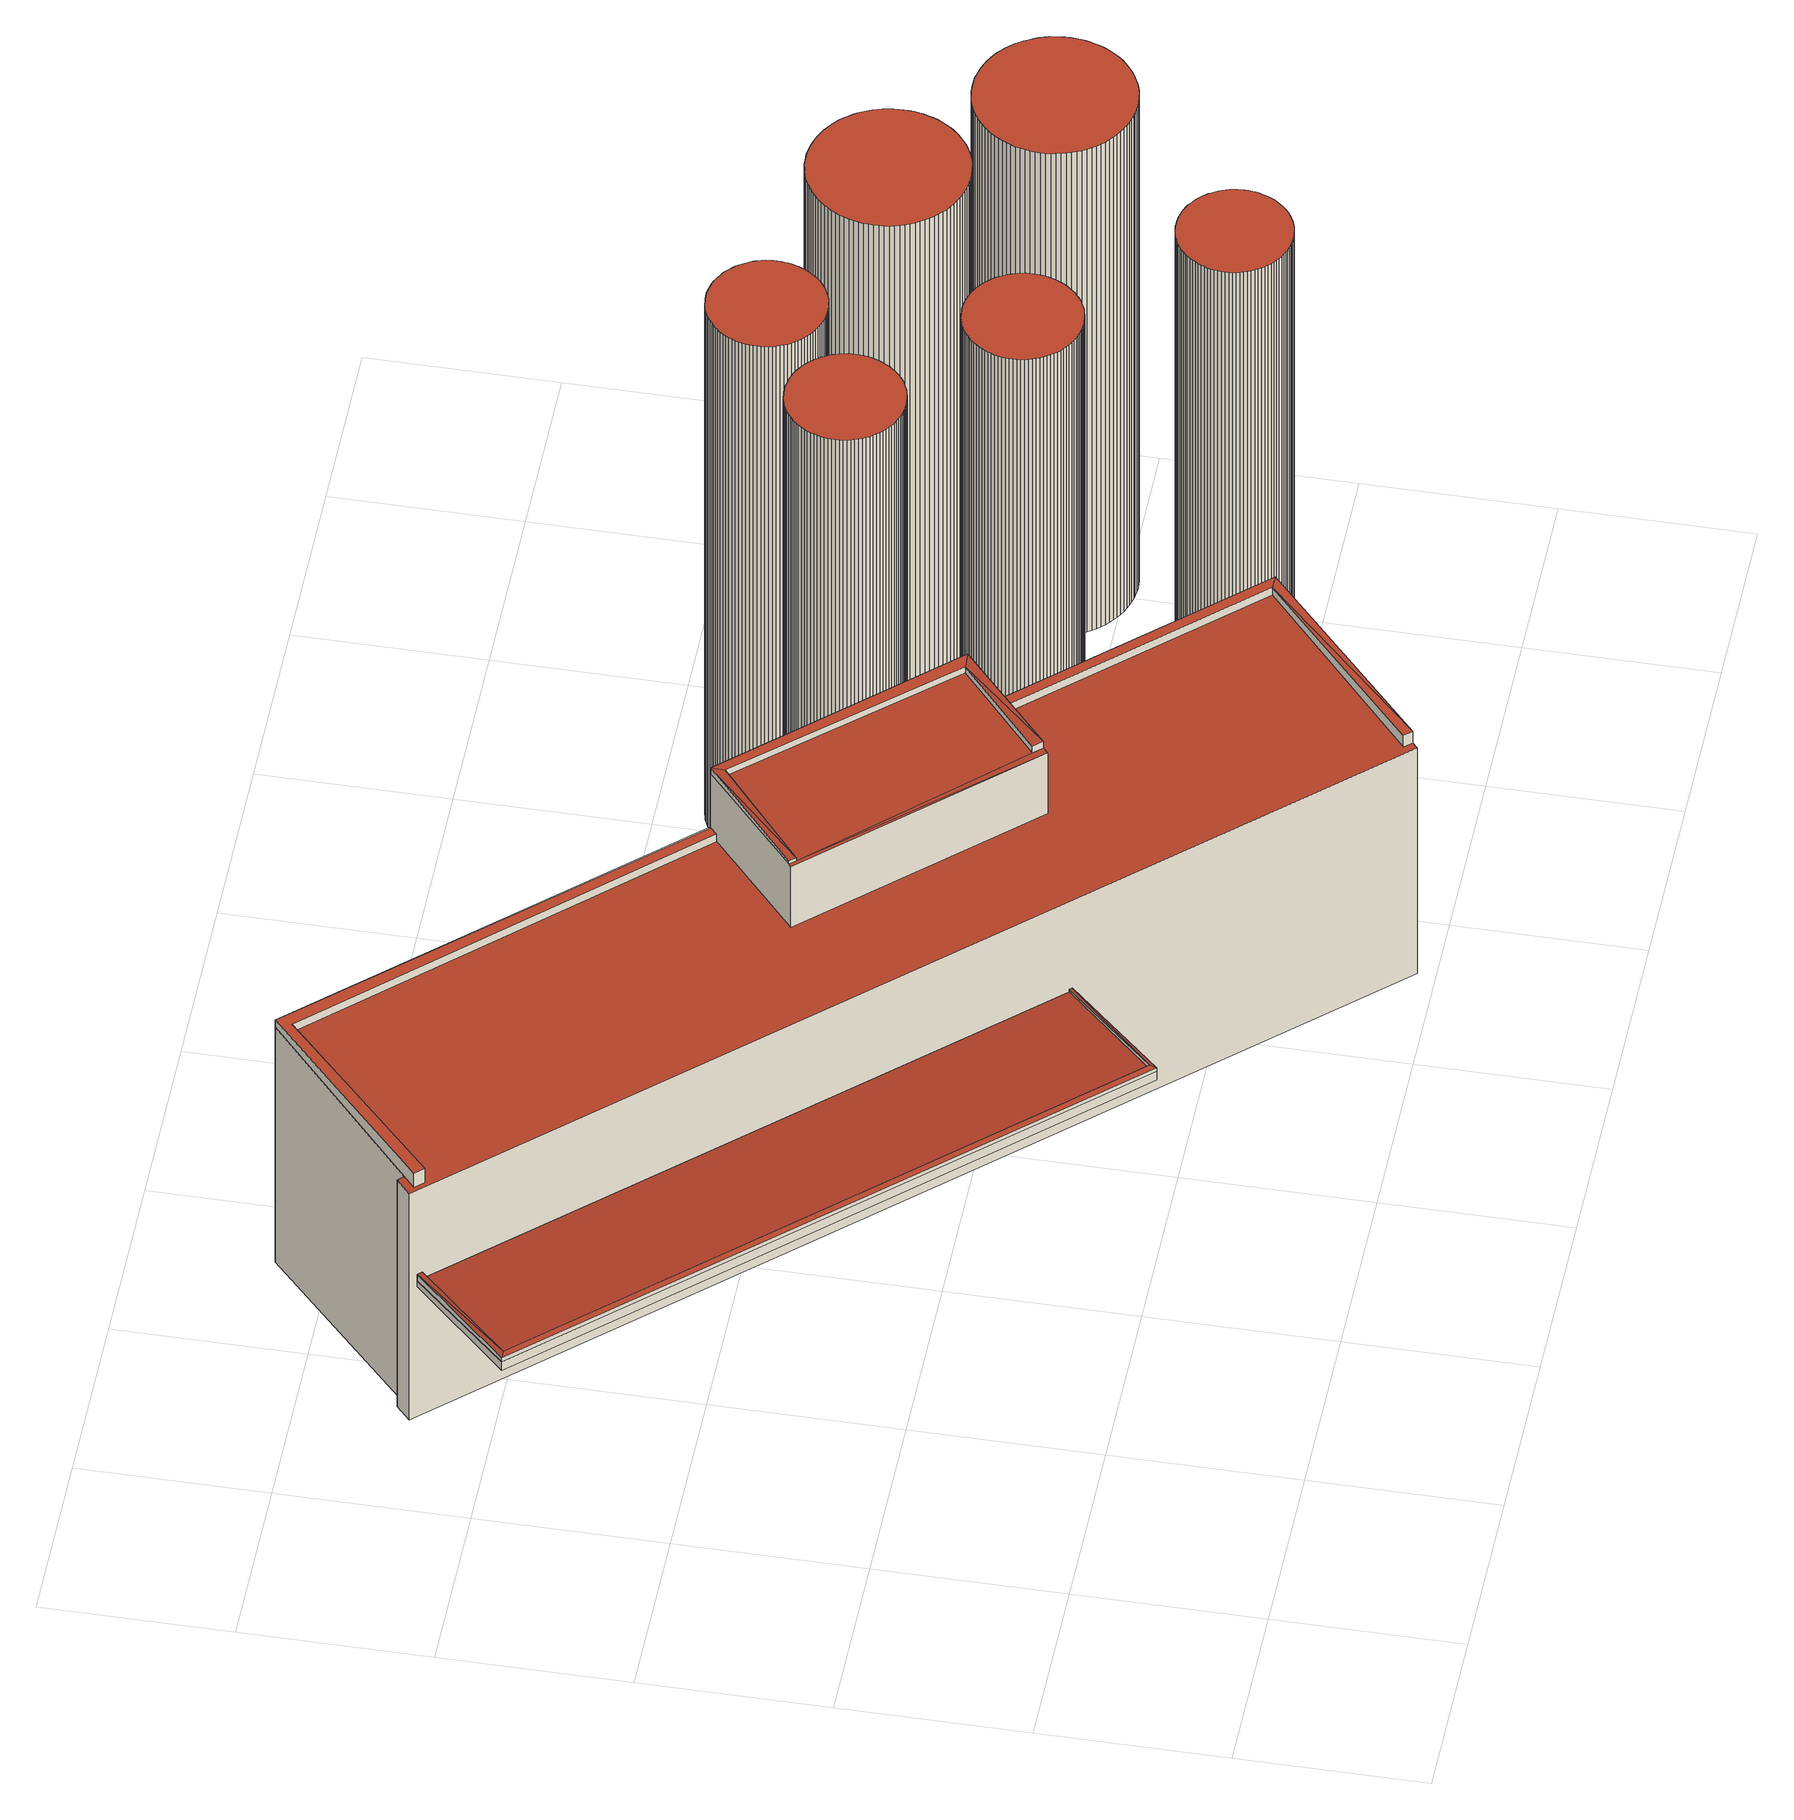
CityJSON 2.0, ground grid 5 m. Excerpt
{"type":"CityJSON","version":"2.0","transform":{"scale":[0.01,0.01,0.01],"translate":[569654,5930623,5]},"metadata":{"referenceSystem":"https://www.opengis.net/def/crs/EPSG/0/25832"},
"CityObjects":{
"building1":{"type":"Building","attributes":{"Grundfläche 2D":"74.671759","Grundhöhe NN":"10.458"},"children":["building1-1"],"geometry":[{"type":"Solid","lod":"3","boundaries":[[[[0,1,2,3,4,5]],[[6,7,4,3]],[[7,8,5,4]],[[8,9,0,5]],[[9,10,11,6,3,2,1,0]],[[11,10,9,8,7,6]]]],"semantics":{"surfaces":[{"type":"RoofSurface"},{"type":"WallSurface"},{"type":"GroundSurface"}],"values":[[0,1,1,1,1,2]]}}]},
"building1-1":{"type":"BuildingInstallation","parents":["building1"],"geometry":[{"type":"MultiSurface","lod":"3","boundaries":[[[12,13,14]],[[15,13,12]],[[16,12,14,17]],[[16,17,18]],[[16,18,19]],[[3,4,14,13]],[[4,5,17,14]],[[5,0,18,17]],[[0,1,19,18]],[[1,20,16,19]],[[12,16,20,21]],[[21,2,15,12]],[[13,15,2,3]]],"semantics":{"surfaces":[{"type":"RoofSurface"},{"type":"WallSurface"}],"values":[0,0,0,0,0,1,1,1,1,1,1,1,1]}}]},
"building2":{"type":"Building","attributes":{"Grundfläche 2D":"190.421702","Grundhöhe NN":"5.989"},"children":["building2-1","building2-2","building2-3"],"geometry":[{"type":"MultiSurface","lod":"3","boundaries":[[[22,23,24,25]],[[24,26,25]],[[27,28,29,30]],[[24,30,29]],[[24,29,26]],[[31,32,33,34,35,36,37,38,39,40,41,42,43,44,45]],[[40,39,28,27,46,47,48,41]],[[39,38,29,28]],[[38,37,36,49,50,51,26,29]],[[46,51,50,35,42,47]],[[43,42,35,34,52,53]],[[44,43,53,54]],[[45,44,54,55]],[[31,45,55,56]],[[32,31,56,57]],[[34,33,32,57,58,52]],[[56,55,54,53,52,58,57]]],"semantics":{"surfaces":[{"type":"RoofSurface"},{"type":"WallSurface"},{"type":"GroundSurface"}],"values":[0,0,0,0,0,0,1,1,1,1,1,1,1,1,1,1,2]}}]},
"building2-1":{"type":"BuildingInstallation","parents":["building2"],"geometry":[{"type":"MultiSurface","lod":"3","boundaries":[[[59,60,61,48,47,62,63]],[[42,43,62,47]],[[43,44,64,59,63,62]],[[60,59,64,65]],[[65,66,61,60]],[[48,61,66,41]]],"semantics":{"surfaces":[{"type":"RoofSurface"},{"type":"WallSurface"}],"values":[0,1,1,1,1,1]}}]},
"building2-2":{"type":"BuildingInstallation","parents":["building2"],"geometry":[{"type":"MultiSurface","lod":"3","boundaries":[[[67,68,69]],[[70,71,68,67]],[[70,72,73,71]],[[74,75,72]],[[75,73,72]],[[67,69,27,30]],[[67,30,24]],[[70,67,24,23]],[[72,70,23,22]],[[74,72,22,25]],[[75,74,25,26]],[[26,51,73,75]],[[51,46,71,73]],[[71,46,27,69,68]]],"semantics":{"surfaces":[{"type":"RoofSurface"},{"type":"WallSurface"}],"values":[0,0,0,0,0,1,1,1,1,1,1,1,1,1]}}]},
"building2-3":{"type":"BuildingInstallation","parents":["building2"],"geometry":[{"type":"MultiSurface","lod":"3","boundaries":[[[49,76,77,78,79,50]],[[80,81,82,78]],[[82,79,78]],[[49,36,83,76]],[[76,83,84,77]],[[84,85,78,77]],[[81,80,78,85,86,87]],[[87,33,82,81]],[[79,82,33,34]],[[34,35,50,79]]],"semantics":{"surfaces":[{"type":"RoofSurface"},{"type":"WallSurface"}],"values":[0,0,0,1,1,1,1,1,1,1]}}]},
"building3":{"type":"Building","attributes":{"Grundfläche 2D":"7.333267","Grundhöhe NN":"6.260"},"geometry":[{"type":"Solid","lod":"3","boundaries":[[[[88,89,90,91,92,93,94,95,96,97,98,99,100,101,102,103,104,105,106,107,108,109,110,111,112,113,114,115,116,117,118,119,120,121,122,123,124,125,126,127,128,129,130,131,132,133,134,135,136,137,138,139,140,141,142,143,144,145,146,147,148,149,150,151,152,153,154,155,156,157,158,159,160,161,162,163,164,165,166,167,168,169,170,171,172,173,174,175,176,177,178,179,180,181,182,183,184,185,186,187]],[[188,189,91,90]],[[189,190,92,91]],[[190,191,93,92]],[[191,192,94,93]],[[192,193,95,94]],[[193,194,96,95]],[[195,196,184,183]],[[196,197,185,184]],[[197,198,186,185]],[[198,199,187,186]],[[199,200,88,187]],[[200,201,89,88]],[[201,188,90,89]],[[194,202,97,96]],[[202,203,98,97]],[[203,204,99,98]],[[204,205,100,99]],[[205,206,101,100]],[[206,207,102,101]],[[207,208,103,102]],[[208,209,104,103]],[[209,210,105,104]],[[210,211,106,105]],[[211,212,107,106]],[[212,213,108,107]],[[213,214,109,108]],[[214,215,110,109]],[[215,216,111,110]],[[216,217,112,111]],[[217,218,113,112]],[[218,219,114,113]],[[219,220,115,114]],[[220,221,116,115]],[[221,222,117,116]],[[222,223,118,117]],[[223,224,119,118]],[[224,225,120,119]],[[225,226,121,120]],[[226,227,122,121]],[[227,228,123,122]],[[228,229,124,123]],[[229,230,125,124]],[[230,231,126,125]],[[231,232,127,126]],[[232,233,128,127]],[[233,234,129,128]],[[234,235,130,129]],[[235,236,131,130]],[[236,237,132,131]],[[237,238,133,132]],[[238,239,134,133]],[[239,240,135,134]],[[240,241,136,135]],[[241,242,137,136]],[[242,243,138,137]],[[243,244,139,138]],[[244,245,140,139]],[[245,246,141,140]],[[246,247,142,141]],[[247,248,143,142]],[[248,249,144,143]],[[249,250,145,144]],[[250,251,146,145]],[[251,252,147,146]],[[252,253,148,147]],[[253,254,149,148]],[[254,255,150,149]],[[255,256,151,150]],[[256,257,152,151]],[[257,258,153,152]],[[258,259,154,153]],[[259,260,155,154]],[[260,261,156,155]],[[261,262,157,156]],[[262,263,158,157]],[[263,264,159,158]],[[264,265,160,159]],[[265,266,161,160]],[[266,267,162,161]],[[267,268,163,162]],[[268,269,164,163]],[[269,270,165,164]],[[270,271,166,165]],[[271,272,167,166]],[[272,273,168,167]],[[273,274,169,168]],[[274,275,170,169]],[[275,276,171,170]],[[276,277,172,171]],[[277,278,173,172]],[[278,279,174,173]],[[279,280,175,174]],[[280,281,176,175]],[[281,282,177,176]],[[282,283,178,177]],[[283,284,179,178]],[[284,285,180,179]],[[285,286,181,180]],[[286,287,182,181]],[[287,195,183,182]],[[197,196,195,287,286,285,284,283,282,281,280,279,278,277,276,275,274,273,272,271,270,269,268,267,266,265,264,263,262,261,260,259,258,257,256,255,254,253,252,251,250,249,248,247,246,245,244,243,242,241,240,239,238,237,236,235,234,233,232,231,230,229,228,227,226,225,224,223,222,221,220,219,218,217,216,215,214,213,212,211,210,209,208,207,206,205,204,203,202,194,193,192,191,190,189,188,201,200,199,198]]]],"semantics":{"surfaces":[{"type":"RoofSurface"},{"type":"WallSurface"},{"type":"GroundSurface"}],"values":[[0,1,1,1,1,1,1,1,1,1,1,1,1,1,1,1,1,1,1,1,1,1,1,1,1,1,1,1,1,1,1,1,1,1,1,1,1,1,1,1,1,1,1,1,1,1,1,1,1,1,1,1,1,1,1,1,1,1,1,1,1,1,1,1,1,1,1,1,1,1,1,1,1,1,1,1,1,1,1,1,1,1,1,1,1,1,1,1,1,1,1,1,1,1,1,1,1,1,1,1,1,2]]}}]},
"building4":{"type":"Building","attributes":{"Grundfläche 2D":"7.333402","Grundhöhe NN":"6.276"},"geometry":[{"type":"Solid","lod":"3","boundaries":[[[[288,289,290,291,292,293,294,295,296,297,298,299,300,301,302,303,304,305,306,307,308,309,310,311,312,313,314,315,316,317,318,319,320,321,322,323,324,325,326,327,328,329,330,331,332,333,334,335,336,337,338,339,340,341,342,343,344,345,346,347,348,349,350,351,352,353,354,355,356,357,358,359,360,361,362,363,364,365,366,367,368,369,370,371,372,373,374,375,376,377,378,379,380,381,382,383,384,385,386,387]],[[388,389,294,293]],[[389,390,295,294]],[[390,391,296,295]],[[391,392,297,296]],[[392,393,298,297]],[[393,394,299,298]],[[395,396,387,386]],[[396,397,288,387]],[[397,398,289,288]],[[398,399,290,289]],[[399,400,291,290]],[[400,401,292,291]],[[401,388,293,292]],[[394,402,300,299]],[[402,403,301,300]],[[403,404,302,301]],[[404,405,303,302]],[[405,406,304,303]],[[406,407,305,304]],[[407,408,306,305]],[[408,409,307,306]],[[409,410,308,307]],[[410,411,309,308]],[[411,412,310,309]],[[412,413,311,310]],[[413,414,312,311]],[[414,415,313,312]],[[415,416,314,313]],[[416,417,315,314]],[[417,418,316,315]],[[418,419,317,316]],[[419,420,318,317]],[[420,421,319,318]],[[421,422,320,319]],[[422,423,321,320]],[[423,424,322,321]],[[424,425,323,322]],[[425,426,324,323]],[[426,427,325,324]],[[427,428,326,325]],[[428,429,327,326]],[[429,430,328,327]],[[430,431,329,328]],[[431,432,330,329]],[[432,433,331,330]],[[433,434,332,331]],[[434,435,333,332]],[[435,436,334,333]],[[436,437,335,334]],[[437,438,336,335]],[[438,439,337,336]],[[439,440,338,337]],[[440,441,339,338]],[[441,442,340,339]],[[442,443,341,340]],[[443,444,342,341]],[[444,445,343,342]],[[445,446,344,343]],[[446,447,345,344]],[[447,448,346,345]],[[448,449,347,346]],[[449,450,348,347]],[[450,451,349,348]],[[451,452,350,349]],[[452,453,351,350]],[[453,454,352,351]],[[454,455,353,352]],[[455,456,354,353]],[[456,457,355,354]],[[457,458,356,355]],[[458,459,357,356]],[[459,460,358,357]],[[460,461,359,358]],[[461,462,360,359]],[[462,463,361,360]],[[463,464,362,361]],[[464,465,363,362]],[[465,466,364,363]],[[466,467,365,364]],[[467,468,366,365]],[[468,469,367,366]],[[469,470,368,367]],[[470,471,369,368]],[[471,472,370,369]],[[472,473,371,370]],[[473,474,372,371]],[[474,475,373,372]],[[475,476,374,373]],[[476,477,375,374]],[[477,478,376,375]],[[478,479,377,376]],[[479,480,378,377]],[[480,481,379,378]],[[481,482,380,379]],[[482,483,381,380]],[[483,484,382,381]],[[484,485,383,382]],[[485,486,384,383]],[[486,487,385,384]],[[487,395,386,385]],[[487,486,485,484,483,482,481,480,479,478,477,476,475,474,473,472,471,470,469,468,467,466,465,464,463,462,461,460,459,458,457,456,455,454,453,452,451,450,449,448,447,446,445,444,443,442,441,440,439,438,437,436,435,434,433,432,431,430,429,428,427,426,425,424,423,422,421,420,419,418,417,416,415,414,413,412,411,410,409,408,407,406,405,404,403,402,394,393,392,391,390,389,388,401,400,399,398,397,396,395]]]],"semantics":{"surfaces":[{"type":"RoofSurface"},{"type":"WallSurface"},{"type":"GroundSurface"}],"values":[[0,1,1,1,1,1,1,1,1,1,1,1,1,1,1,1,1,1,1,1,1,1,1,1,1,1,1,1,1,1,1,1,1,1,1,1,1,1,1,1,1,1,1,1,1,1,1,1,1,1,1,1,1,1,1,1,1,1,1,1,1,1,1,1,1,1,1,1,1,1,1,1,1,1,1,1,1,1,1,1,1,1,1,1,1,1,1,1,1,1,1,1,1,1,1,1,1,1,1,1,1,2]]}}]},
"building5":{"type":"Building","attributes":{"Grundfläche 2D":"7.333309","Grundhöhe NN":"6.229"},"geometry":[{"type":"Solid","lod":"3","boundaries":[[[[488,489,490,491,492,493,494,495,496,497,498,499,500,501,502,503,504,505,506,507,508,509,510,511,512,513,514,515,516,517,518,519,520,521,522,523,524,525,526,527,528,529,530,531,532,533,534,535,536,537,538,539,540,541,542,543,544,545,546,547,548,549,550,551,552,553,554,555,556,557,558,559,560,561,562,563,564,565,566,567,568,569,570,571,572,573,574,575,576,577,578,579,580,581,582,583,584,585,586,587]],[[588,589,498,497]],[[589,590,499,498]],[[590,591,500,499]],[[591,592,501,500]],[[592,593,502,501]],[[593,594,503,502]],[[595,596,491,490]],[[596,597,492,491]],[[597,598,493,492]],[[598,599,494,493]],[[599,600,495,494]],[[600,601,496,495]],[[601,588,497,496]],[[594,602,504,503]],[[602,603,505,504]],[[603,604,506,505]],[[604,605,507,506]],[[605,606,508,507]],[[606,607,509,508]],[[607,608,510,509]],[[608,609,511,510]],[[609,610,512,511]],[[610,611,513,512]],[[611,612,514,513]],[[612,613,515,514]],[[613,614,516,515]],[[614,615,517,516]],[[615,616,518,517]],[[616,617,519,518]],[[617,618,520,519]],[[618,619,521,520]],[[619,620,522,521]],[[620,621,523,522]],[[621,622,524,523]],[[622,623,525,524]],[[623,624,526,525]],[[624,625,527,526]],[[625,626,528,527]],[[626,627,529,528]],[[627,628,530,529]],[[628,629,531,530]],[[629,630,532,531]],[[630,631,533,532]],[[631,632,534,533]],[[632,633,535,534]],[[633,634,536,535]],[[634,635,537,536]],[[635,636,538,537]],[[636,637,539,538]],[[637,638,540,539]],[[638,639,541,540]],[[639,640,542,541]],[[640,641,543,542]],[[641,642,544,543]],[[642,643,545,544]],[[643,644,546,545]],[[644,645,547,546]],[[645,646,548,547]],[[646,647,549,548]],[[647,648,550,549]],[[648,649,551,550]],[[649,650,552,551]],[[650,651,553,552]],[[651,652,554,553]],[[652,653,555,554]],[[653,654,556,555]],[[654,655,557,556]],[[655,656,558,557]],[[656,657,559,558]],[[657,658,560,559]],[[658,659,561,560]],[[659,660,562,561]],[[660,661,563,562]],[[661,662,564,563]],[[662,663,565,564]],[[663,664,566,565]],[[664,665,567,566]],[[665,666,568,567]],[[666,667,569,568]],[[667,668,570,569]],[[668,669,571,570]],[[669,670,572,571]],[[670,671,573,572]],[[671,672,574,573]],[[672,673,575,574]],[[673,674,576,575]],[[674,675,577,576]],[[675,676,578,577]],[[676,677,579,578]],[[677,678,580,579]],[[678,679,581,580]],[[679,680,582,581]],[[680,681,583,582]],[[681,682,584,583]],[[682,683,585,584]],[[683,684,586,585]],[[684,685,587,586]],[[685,686,488,587]],[[686,687,489,488]],[[687,595,490,489]],[[683,682,681,680,679,678,677,676,675,674,673,672,671,670,669,668,667,666,665,664,663,662,661,660,659,658,657,656,655,654,653,652,651,650,649,648,647,646,645,644,643,642,641,640,639,638,637,636,635,634,633,632,631,630,629,628,627,626,625,624,623,622,621,620,619,618,617,616,615,614,613,612,611,610,609,608,607,606,605,604,603,602,594,593,592,591,590,589,588,601,600,599,598,597,596,595,687,686,685,684]]]],"semantics":{"surfaces":[{"type":"RoofSurface"},{"type":"WallSurface"},{"type":"GroundSurface"}],"values":[[0,1,1,1,1,1,1,1,1,1,1,1,1,1,1,1,1,1,1,1,1,1,1,1,1,1,1,1,1,1,1,1,1,1,1,1,1,1,1,1,1,1,1,1,1,1,1,1,1,1,1,1,1,1,1,1,1,1,1,1,1,1,1,1,1,1,1,1,1,1,1,1,1,1,1,1,1,1,1,1,1,1,1,1,1,1,1,1,1,1,1,1,1,1,1,1,1,1,1,1,1,2]]}}]},
"building6":{"type":"Building","attributes":{"Grundfläche 2D":"6.796423","Grundhöhe NN":"6.211"},"geometry":[{"type":"Solid","lod":"3","boundaries":[[[[688,689,690,691,692,693,694,695,696,697,698,699,700,701,702,703,704,705,706,707,708,709,710,711,712,713,714,715,716,717,718,719,720,721,722,723,724,725,726,727,728,729,730,731,732,733,734,735,736,737,738,739,740,741,742,743,744,745,746,747,748,749,750,751,752,753,754,755,756,757,758,759,760,761,762,763,764,765,766,767,768,769,770,771,772,773,774,775,776,777,778,779,780,781,782,783,784,785,786,787]],[[788,789,697,696]],[[789,790,698,697]],[[790,791,699,698]],[[791,792,700,699]],[[792,793,701,700]],[[793,794,702,701]],[[795,796,690,689]],[[796,797,691,690]],[[797,798,692,691]],[[798,799,693,692]],[[799,800,694,693]],[[800,801,695,694]],[[801,788,696,695]],[[794,802,703,702]],[[802,803,704,703]],[[803,804,705,704]],[[804,805,706,705]],[[805,806,707,706]],[[806,807,708,707]],[[807,808,709,708]],[[808,809,710,709]],[[809,810,711,710]],[[810,811,712,711]],[[811,812,713,712]],[[812,813,714,713]],[[813,814,715,714]],[[814,815,716,715]],[[815,816,717,716]],[[816,817,718,717]],[[817,818,719,718]],[[818,819,720,719]],[[819,820,721,720]],[[820,821,722,721]],[[821,822,723,722]],[[822,823,724,723]],[[823,824,725,724]],[[824,825,726,725]],[[825,826,727,726]],[[826,827,728,727]],[[827,828,729,728]],[[828,829,730,729]],[[829,830,731,730]],[[830,831,732,731]],[[831,832,733,732]],[[832,833,734,733]],[[833,834,735,734]],[[834,835,736,735]],[[835,836,737,736]],[[836,837,738,737]],[[837,838,739,738]],[[838,839,740,739]],[[839,840,741,740]],[[840,841,742,741]],[[841,842,743,742]],[[842,843,744,743]],[[843,844,745,744]],[[844,845,746,745]],[[845,846,747,746]],[[846,847,748,747]],[[847,848,749,748]],[[848,849,750,749]],[[849,850,751,750]],[[850,851,752,751]],[[851,852,753,752]],[[852,853,754,753]],[[853,854,755,754]],[[854,855,756,755]],[[855,856,757,756]],[[856,857,758,757]],[[857,858,759,758]],[[858,859,760,759]],[[859,860,761,760]],[[860,861,762,761]],[[861,862,763,762]],[[862,863,764,763]],[[863,864,765,764]],[[864,865,766,765]],[[865,866,767,766]],[[866,867,768,767]],[[867,868,769,768]],[[868,869,770,769]],[[869,870,771,770]],[[870,871,772,771]],[[871,872,773,772]],[[872,873,774,773]],[[873,874,775,774]],[[874,875,776,775]],[[875,876,777,776]],[[876,877,778,777]],[[877,878,779,778]],[[878,879,780,779]],[[879,880,781,780]],[[880,881,782,781]],[[881,882,783,782]],[[882,883,784,783]],[[883,884,785,784]],[[884,885,786,785]],[[885,886,787,786]],[[886,887,688,787]],[[887,795,689,688]],[[884,883,882,881,880,879,878,877,876,875,874,873,872,871,870,869,868,867,866,865,864,863,862,861,860,859,858,857,856,855,854,853,852,851,850,849,848,847,846,845,844,843,842,841,840,839,838,837,836,835,834,833,832,831,830,829,828,827,826,825,824,823,822,821,820,819,818,817,816,815,814,813,812,811,810,809,808,807,806,805,804,803,802,794,793,792,791,790,789,788,801,800,799,798,797,796,795,887,886,885]]]],"semantics":{"surfaces":[{"type":"RoofSurface"},{"type":"WallSurface"},{"type":"GroundSurface"}],"values":[[0,1,1,1,1,1,1,1,1,1,1,1,1,1,1,1,1,1,1,1,1,1,1,1,1,1,1,1,1,1,1,1,1,1,1,1,1,1,1,1,1,1,1,1,1,1,1,1,1,1,1,1,1,1,1,1,1,1,1,1,1,1,1,1,1,1,1,1,1,1,1,1,1,1,1,1,1,1,1,1,1,1,1,1,1,1,1,1,1,1,1,1,1,1,1,1,1,1,1,1,1,2]]}}]},
"building7":{"type":"Building","attributes":{"Grundfläche 2D":"13.503264","Grundhöhe NN":"6.127"},"geometry":[{"type":"Solid","lod":"3","boundaries":[[[[888,889,890,891,892,893,894,895,896,897,898,899,900,901,902,903,904,905,906,907,908,909,910,911,912,913,914,915,916,917,918,919,920,921,922,923,924,925,926,927,928,929,930,931,932,933,934,935,936,937,938,939,940,941,942,943,944,945,946,947,948,949,950,951,952,953,954,955,956,957,958,959,960,961,962,963,964,965,966,967,968,969,970,971,972,973,974,975,976,977,978,979,980,981,982,983,984,985,986,987]],[[988,989,893,892]],[[989,990,894,893]],[[990,991,895,894]],[[991,992,896,895]],[[992,993,897,896]],[[993,994,898,897]],[[994,995,899,898]],[[995,996,900,899]],[[996,997,901,900]],[[997,998,902,901]],[[998,999,903,902]],[[999,1000,904,903]],[[1000,1001,905,904]],[[1001,1002,906,905]],[[1002,1003,907,906]],[[1003,1004,908,907]],[[1004,1005,909,908]],[[1005,1006,910,909]],[[1006,1007,911,910]],[[1007,1008,912,911]],[[1008,1009,913,912]],[[1009,1010,914,913]],[[1010,1011,915,914]],[[1011,1012,916,915]],[[1012,1013,917,916]],[[1013,1014,918,917]],[[1014,1015,919,918]],[[1015,1016,920,919]],[[1016,1017,921,920]],[[1017,1018,922,921]],[[1018,1019,923,922]],[[1019,1020,924,923]],[[1020,1021,925,924]],[[1021,1022,926,925]],[[1022,1023,927,926]],[[1023,1024,928,927]],[[1024,1025,929,928]],[[1025,1026,930,929]],[[1026,1027,931,930]],[[1027,1028,932,931]],[[1028,1029,933,932]],[[1029,1030,934,933]],[[1030,1031,935,934]],[[1031,1032,936,935]],[[1032,1033,937,936]],[[1033,1034,938,937]],[[1034,1035,939,938]],[[1035,1036,940,939]],[[1036,1037,941,940]],[[1037,1038,942,941]],[[1038,1039,943,942]],[[1039,1040,944,943]],[[1040,1041,945,944]],[[1041,1042,946,945]],[[1042,1043,947,946]],[[1043,1044,948,947]],[[1044,1045,949,948]],[[1045,1046,950,949]],[[1046,1047,951,950]],[[1047,1048,952,951]],[[1048,1049,953,952]],[[1049,1050,954,953]],[[1050,1051,955,954]],[[1051,1052,956,955]],[[1052,1053,957,956]],[[1053,1054,958,957]],[[1054,1055,959,958]],[[1055,1056,960,959]],[[1056,1057,961,960]],[[1057,1058,962,961]],[[1058,1059,963,962]],[[1059,1060,964,963]],[[1060,1061,965,964]],[[1061,1062,966,965]],[[1062,1063,967,966]],[[1063,1064,968,967]],[[1064,1065,969,968]],[[1065,1066,970,969]],[[1066,1067,971,970]],[[1067,1068,972,971]],[[1068,1069,973,972]],[[1069,1070,974,973]],[[1070,1071,975,974]],[[1071,1072,976,975]],[[1072,1073,977,976]],[[1073,1074,978,977]],[[1074,1075,979,978]],[[1075,1076,980,979]],[[1077,988,892,891]],[[1076,1078,981,980]],[[1078,1079,982,981]],[[1079,1080,983,982]],[[1080,1081,984,983]],[[1081,1082,985,984]],[[1082,1083,986,985]],[[1083,1084,987,986]],[[1084,1085,888,987]],[[1085,1086,889,888]],[[1086,1087,890,889]],[[1087,1077,891,890]],[[1082,1081,1080,1079,1078,1076,1075,1074,1073,1072,1071,1070,1069,1068,1067,1066,1065,1064,1063,1062,1061,1060,1059,1058,1057,1056,1055,1054,1053,1052,1051,1050,1049,1048,1047,1046,1045,1044,1043,1042,1041,1040,1039,1038,1037,1036,1035,1034,1033,1032,1031,1030,1029,1028,1027,1026,1025,1024,1023,1022,1021,1020,1019,1018,1017,1016,1015,1014,1013,1012,1011,1010,1009,1008,1007,1006,1005,1004,1003,1002,1001,1000,999,998,997,996,995,994,993,992,991,990,989,988,1077,1087,1086,1085,1084,1083]]]],"semantics":{"surfaces":[{"type":"RoofSurface"},{"type":"WallSurface"},{"type":"GroundSurface"}],"values":[[0,1,1,1,1,1,1,1,1,1,1,1,1,1,1,1,1,1,1,1,1,1,1,1,1,1,1,1,1,1,1,1,1,1,1,1,1,1,1,1,1,1,1,1,1,1,1,1,1,1,1,1,1,1,1,1,1,1,1,1,1,1,1,1,1,1,1,1,1,1,1,1,1,1,1,1,1,1,1,1,1,1,1,1,1,1,1,1,1,1,1,1,1,1,1,1,1,1,1,1,1,2]]}}]},
"building8":{"type":"Building","attributes":{"Grundfläche 2D":"13.503463","Grundhöhe NN":"6.131"},"geometry":[{"type":"Solid","lod":"3","boundaries":[[[[1088,1089,1090,1091,1092,1093,1094,1095,1096,1097,1098,1099,1100,1101,1102,1103,1104,1105,1106,1107,1108,1109,1110,1111,1112,1113,1114,1115,1116,1117,1118,1119,1120,1121,1122,1123,1124,1125,1126,1127,1128,1129,1130,1131,1132,1133,1134,1135,1136,1137,1138,1139,1140,1141,1142,1143,1144,1145,1146,1147,1148,1149,1150,1151,1152,1153,1154,1155,1156,1157,1158,1159,1160,1161,1162,1163,1164,1165,1166,1167,1168,1169,1170,1171,1172,1173,1174,1175,1176,1177,1178,1179,1180,1181,1182,1183,1184,1185,1186,1187]],[[1188,1189,1094,1093]],[[1189,1190,1095,1094]],[[1190,1191,1096,1095]],[[1191,1192,1097,1096]],[[1192,1193,1098,1097]],[[1193,1194,1099,1098]],[[1194,1195,1100,1099]],[[1195,1196,1101,1100]],[[1196,1197,1102,1101]],[[1197,1198,1103,1102]],[[1198,1199,1104,1103]],[[1199,1200,1105,1104]],[[1200,1201,1106,1105]],[[1201,1202,1107,1106]],[[1202,1203,1108,1107]],[[1203,1204,1109,1108]],[[1204,1205,1110,1109]],[[1205,1206,1111,1110]],[[1206,1207,1112,1111]],[[1207,1208,1113,1112]],[[1208,1209,1114,1113]],[[1209,1210,1115,1114]],[[1210,1211,1116,1115]],[[1211,1212,1117,1116]],[[1212,1213,1118,1117]],[[1213,1214,1119,1118]],[[1214,1215,1120,1119]],[[1215,1216,1121,1120]],[[1216,1217,1122,1121]],[[1217,1218,1123,1122]],[[1218,1219,1124,1123]],[[1219,1220,1125,1124]],[[1220,1221,1126,1125]],[[1221,1222,1127,1126]],[[1222,1223,1128,1127]],[[1223,1224,1129,1128]],[[1224,1225,1130,1129]],[[1225,1226,1131,1130]],[[1226,1227,1132,1131]],[[1227,1228,1133,1132]],[[1228,1229,1134,1133]],[[1229,1230,1135,1134]],[[1230,1231,1136,1135]],[[1231,1232,1137,1136]],[[1232,1233,1138,1137]],[[1233,1234,1139,1138]],[[1234,1235,1140,1139]],[[1235,1236,1141,1140]],[[1236,1237,1142,1141]],[[1237,1238,1143,1142]],[[1238,1239,1144,1143]],[[1239,1240,1145,1144]],[[1240,1241,1146,1145]],[[1241,1242,1147,1146]],[[1242,1243,1148,1147]],[[1243,1244,1149,1148]],[[1244,1245,1150,1149]],[[1245,1246,1151,1150]],[[1246,1247,1152,1151]],[[1247,1248,1153,1152]],[[1248,1249,1154,1153]],[[1249,1250,1155,1154]],[[1250,1251,1156,1155]],[[1251,1252,1157,1156]],[[1252,1253,1158,1157]],[[1253,1254,1159,1158]],[[1254,1255,1160,1159]],[[1255,1256,1161,1160]],[[1256,1257,1162,1161]],[[1257,1258,1163,1162]],[[1258,1259,1164,1163]],[[1259,1260,1165,1164]],[[1260,1261,1166,1165]],[[1261,1262,1167,1166]],[[1262,1263,1168,1167]],[[1263,1264,1169,1168]],[[1264,1265,1170,1169]],[[1265,1266,1171,1170]],[[1266,1267,1172,1171]],[[1267,1268,1173,1172]],[[1268,1269,1174,1173]],[[1269,1270,1175,1174]],[[1270,1271,1176,1175]],[[1271,1272,1177,1176]],[[1272,1273,1178,1177]],[[1273,1274,1179,1178]],[[1274,1275,1180,1179]],[[1275,1276,1181,1180]],[[1277,1188,1093,1092]],[[1276,1278,1182,1181]],[[1278,1279,1183,1182]],[[1279,1280,1184,1183]],[[1280,1281,1185,1184]],[[1281,1282,1186,1185]],[[1282,1283,1187,1186]],[[1283,1284,1088,1187]],[[1284,1285,1089,1088]],[[1285,1286,1090,1089]],[[1286,1287,1091,1090]],[[1287,1277,1092,1091]],[[1188,1277,1287,1286,1285,1284,1283,1282,1281,1193]],[[1278,1276,1275,1274,1273,1272,1271,1270,1269,1268,1267,1266,1265,1264,1263,1262,1261,1260,1259,1258,1257,1256,1255,1254,1253,1252,1251,1250,1249,1248,1247,1246,1245,1244,1243,1242,1241,1240,1239,1238,1237,1236,1235,1234,1233,1232,1231,1230,1229,1228,1227,1226,1225,1224,1223,1222,1221,1220,1219,1218,1217,1216,1215,1214,1213,1212,1211,1210,1209,1208,1207,1206,1205,1204,1203,1202,1201,1200,1199,1198,1197,1196,1195,1194,1281,1280,1279]],[[1281,1194,1193]],[[1193,1192,1191]],[[1193,1191,1188]],[[1188,1191,1190,1189]]]],"semantics":{"surfaces":[{"type":"RoofSurface"},{"type":"WallSurface"},{"type":"GroundSurface"}],"values":[[0,1,1,1,1,1,1,1,1,1,1,1,1,1,1,1,1,1,1,1,1,1,1,1,1,1,1,1,1,1,1,1,1,1,1,1,1,1,1,1,1,1,1,1,1,1,1,1,1,1,1,1,1,1,1,1,1,1,1,1,1,1,1,1,1,1,1,1,1,1,1,1,1,1,1,1,1,1,1,1,1,1,1,1,1,1,1,1,1,1,1,1,1,1,1,1,1,1,1,1,1,2,2,2,2,2,2]]}}]}
},
"vertices":[
[1634,789,566],[1628,796,566],[344,2185,566],[333,2196,566],[47,1932,606],[1348,525,606],[333,2196,546],[47,1932,577],[1348,525,577],[1634,789,546],[1628,796,546],[344,2185,546],
[71,1933,619],[333,2196,588],[47,1932,619],[344,2185,588],[1355,544,619],[1348,525,619],[1634,789,575],[1628,796,575],[1355,544,604],[71,1933,604],
[2139,1150,1114],[1673,1667,1114],[1425,1444,1098],[1906,939,1098],[1928,915,1098],[1410,1460,1098],[1402,1453,1097],[1913,901,1097],[1424,1444,1098],[318,2213,875],[2319,49,875],[2333,63,876],[2796,491,906],[2185,1152,906],[2165,1134,905],[1928,915,890],[1913,901,889],[1402,1453,889],[1410,1460,889],[1653,1685,905],[1674,1704,906],[810,2639,906],[374,2236,878],[359,2251,878],[1674,1704,1116],[1674,1704,931],[1653,1685,931],[2165,1134,931],[2185,1152,931],[2185,1152,1116],[2796,491,99],[810,2639,99],[374,2236,99],[359,2251,99],[318,2213,99],[2319,49,99],[2333,63,99],
[342,2206,925],[364,2183,925],[801,2594,931],[810,2639,931],[374,2236,926],[342,2206,876],[364,2183,876],[801,2594,905],
[1424,1444,1109],[1653,1685,1133],[1410,1460,1109],[1673,1667,1134],[1674,1704,1134],[2139,1150,1134],[2185,1152,1134],[1906,939,1119],[1928,915,1119],
[2190,1106,931],[2191,1105,931],[2758,492,931],[2796,491,931],[2329,96,916],[2315,83,916],[2333,63,916],[2190,1106,905],[2191,1105,905],[2758,492,905],[2329,96,877],[2315,83,876],
[2177,1592,1875],[2170,1585,1875],[2164,1578,1875],[2157,1571,1875],[2152,1563,1875],[2146,1555,1875],[2141,1547,1875],[2137,1538,1875],[2133,1529,1875],[2130,1520,1875],[2128,1511,1875],[2126,1502,1875],[2124,1492,1875],[2124,1483,1875],[2123,1473,1875],[2124,1463,1875],[2125,1454,1875],[2127,1444,1875],[2129,1435,1875],[2132,1426,1875],[2135,1417,1875],[2139,1408,1875],[2143,1400,1875],[2148,1391,1875],[2154,1384,1875],[2160,1376,1875],[2166,1369,1875],[2173,1362,1875],[2180,1356,1875],[2188,1350,1875],[2196,1345,1875],[2204,1340,1875],[2213,1336,1875],[2222,1332,1875],[2231,1329,1875],[2240,1326,1875],[2250,1325,1875],[2259,1323,1875],[2269,1322,1875],[2278,1322,1875],[2288,1323,1875],[2297,1324,1875],[2307,1325,1875],[2316,1328,1875],[2325,1330,1875],[2334,1334,1875],[2343,1338,1875],[2352,1342,1875],[2360,1347,1875],[2368,1353,1875],[2375,1358,1875],[2382,1365,1875],[2389,1372,1875],[2395,1379,1875],[2401,1387,1875],[2406,1395,1875],[2411,1403,1875],[2415,1412,1875],[2419,1421,1875],[2422,1430,1875],[2425,1439,1875],[2427,1448,1875],[2428,1458,1875],[2429,1467,1875],[2429,1477,1875],[2429,1487,1875],[2428,1496,1875],[2426,1506,1875],[2424,1515,1875],[2421,1524,1875],[2418,1533,1875],[2414,1542,1875],[2409,1550,1875],[2404,1559,1875],[2399,1566,1875],[2393,1574,1875],[2386,1581,1875],[2379,1588,1875],[2372,1594,1875],[2365,1600,1875],[2356,1605,1875],[2348,1610,1875],[2340,1614,1875],[2331,1618,1875],[2322,1621,1875],[2312,1624,1875],[2303,1625,1875],[2293,1627,1875],[2284,1628,1875],[2274,1628,1875],[2265,1627,1875],[2255,1626,1875],[2246,1625,1875],[2236,1622,1875],[2227,1620,1875],[2218,1616,1875],[2209,1612,1875],[2201,1608,1875],[2193,1603,1875],[2185,1597,1875],[2164,1578,126],[2157,1571,126],[2152,1563,126],[2146,1555,126],[2141,1547,126],[2137,1538,126],[2133,1529,126],[2218,1616,126],[2209,1612,126],[2201,1608,126],[2193,1603,126],[2185,1597,126],[2177,1592,126],[2170,1585,126],[2130,1520,126],[2128,1511,126],[2126,1502,126],[2124,1492,126],[2124,1483,126],[2123,1473,126],[2124,1463,126],[2125,1454,126],[2127,1444,126],[2129,1435,126],[2132,1426,126],[2135,1417,126],[2139,1408,126],[2143,1400,126],[2148,1391,126],[2154,1384,126],[2160,1376,126],[2166,1369,126],[2173,1362,126],[2180,1356,126],[2188,1350,126],[2196,1345,126],[2204,1340,126],[2213,1336,126],[2222,1332,126],[2231,1329,126],[2240,1326,126],[2250,1325,126],[2259,1323,126],[2269,1322,126],[2278,1322,126],[2288,1323,126],[2297,1324,126],[2307,1325,126],[2316,1328,126],[2325,1330,126],[2334,1334,126],[2343,1338,126],[2352,1342,126],[2360,1347,126],[2368,1353,126],[2375,1358,126],[2382,1365,126],[2389,1372,126],[2395,1379,126],[2401,1387,126],[2406,1395,126],[2411,1403,126],[2415,1412,126],[2419,1421,126],[2422,1430,126],[2425,1439,126],[2427,1448,126],[2428,1458,126],[2429,1467,126],[2429,1477,126],[2429,1487,126],[2428,1496,126],[2426,1506,126],[2424,1515,126],[2421,1524,126],[2418,1533,126],[2414,1542,126],[2409,1550,126],[2404,1559,126],[2399,1566,126],[2393,1574,126],[2386,1581,126],[2379,1588,126],[2372,1594,126],[2365,1600,126],[2356,1605,126],[2348,1610,126],[2340,1614,126],[2331,1618,126],[2322,1621,126],[2312,1624,126],[2303,1625,126],[2293,1627,126],[2284,1628,126],[2274,1628,126],[2265,1627,126],[2255,1626,126],[2246,1625,126],[2236,1622,126],[2227,1620,126],
[2560,1228,1875],[2552,1223,1875],[2544,1217,1875],[2536,1212,1875],[2529,1205,1875],[2523,1198,1875],[2516,1191,1875],[2511,1183,1875],[2505,1175,1875],[2501,1167,1875],[2496,1158,1875],[2493,1150,1875],[2489,1140,1875],[2487,1131,1875],[2485,1122,1875],[2483,1112,1875],[2483,1103,1875],[2483,1093,1875],[2483,1083,1875],[2484,1074,1875],[2486,1064,1875],[2488,1055,1875],[2491,1046,1875],[2494,1037,1875],[2498,1028,1875],[2502,1020,1875],[2507,1012,1875],[2513,1004,1875],[2519,996,1875],[2525,989,1875],[2532,982,1875],[2540,976,1875],[2547,970,1875],[2555,965,1875],[2564,960,1875],[2572,956,1875],[2581,952,1875],[2590,949,1875],[2599,947,1875],[2609,945,1875],[2618,943,1875],[2628,942,1875],[2637,942,1875],[2647,943,1875],[2656,944,1875],[2666,945,1875],[2675,948,1875],[2684,950,1875],[2694,954,1875],[2702,958,1875],[2711,962,1875],[2719,967,1875],[2727,973,1875],[2734,979,1875],[2742,985,1875],[2748,992,1875],[2754,999,1875],[2760,1007,1875],[2766,1015,1875],[2770,1023,1875],[2774,1032,1875],[2778,1041,1875],[2781,1050,1875],[2784,1059,1875],[2786,1068,1875],[2787,1078,1875],[2788,1088,1875],[2788,1097,1875],[2788,1107,1875],[2787,1116,1875],[2785,1126,1875],[2783,1135,1875],[2780,1144,1875],[2777,1153,1875],[2773,1162,1875],[2768,1170,1875],[2763,1179,1875],[2758,1187,1875],[2752,1194,1875],[2745,1201,1875],[2739,1208,1875],[2731,1214,1875],[2724,1220,1875],[2716,1225,1875],[2707,1230,1875],[2699,1234,1875],[2690,1238,1875],[2681,1241,1875],[2671,1244,1875],[2662,1246,1875],[2653,1247,1875],[2643,1248,1875],[2633,1248,1875],[2624,1247,1875],[2614,1246,1875],[2605,1245,1875],[2595,1243,1875],[2586,1240,1875],[2577,1236,1875],[2569,1233,1875],[2523,1198,128],[2516,1191,128],[2511,1183,128],[2505,1175,128],[2501,1167,128],[2496,1158,128],[2493,1150,128],[2577,1236,128],[2569,1233,128],[2560,1228,128],[2552,1223,128],[2544,1217,128],[2536,1212,128],[2529,1205,128],[2489,1140,128],[2487,1131,128],[2485,1122,128],[2483,1112,128],[2483,1103,128],[2483,1093,128],[2483,1083,128],[2484,1074,128],[2486,1064,128],[2488,1055,128],[2491,1046,128],[2494,1037,128],[2498,1028,128],[2502,1020,128],[2507,1012,128],[2513,1004,128],[2519,996,128],[2525,989,128],[2532,982,128],[2540,976,128],[2547,970,128],[2555,965,128],[2564,960,128],[2572,956,128],[2581,952,128],[2590,949,128],[2599,947,128],[2609,945,128],[2618,943,128],[2628,942,128],[2637,942,128],[2647,943,128],[2656,944,128],[2666,945,128],[2675,948,128],[2684,950,128],[2694,954,128],[2702,958,128],[2711,962,128],[2719,967,128],[2727,973,128],[2734,979,128],[2742,985,128],[2748,992,128],[2754,999,128],[2760,1007,128],[2766,1015,128],[2770,1023,128],[2774,1032,128],[2778,1041,128],[2781,1050,128],[2784,1059,128],[2786,1068,128],[2787,1078,128],[2788,1088,128],[2788,1097,128],[2788,1107,128],[2787,1116,128],[2785,1126,128],[2783,1135,128],[2780,1144,128],[2777,1153,128],[2773,1162,128],[2768,1170,128],[2763,1179,128],[2758,1187,128],[2752,1194,128],[2745,1201,128],[2739,1208,128],[2731,1214,128],[2724,1220,128],[2716,1225,128],[2707,1230,128],[2699,1234,128],[2690,1238,128],[2681,1241,128],[2671,1244,128],[2662,1246,128],[2653,1247,128],[2643,1248,128],[2633,1248,128],[2624,1247,128],[2614,1246,128],[2605,1245,128],[2595,1243,128],[2586,1240,128],
[2527,1872,1875],[2518,1870,1875],[2509,1866,1875],[2500,1862,1875],[2492,1858,1875],[2484,1853,1875],[2476,1847,1875],[2468,1841,1875],[2461,1835,1875],[2455,1828,1875],[2448,1821,1875],[2442,1813,1875],[2437,1805,1875],[2432,1797,1875],[2428,1788,1875],[2424,1779,1875],[2421,1770,1875],[2419,1761,1875],[2417,1752,1875],[2415,1742,1875],[2415,1733,1875],[2414,1723,1875],[2415,1713,1875],[2416,1704,1875],[2418,1694,1875],[2420,1685,1875],[2422,1676,1875],[2426,1667,1875],[2430,1658,1875],[2434,1650,1875],[2439,1641,1875],[2445,1633,1875],[2451,1626,1875],[2457,1619,1875],[2464,1612,1875],[2471,1606,1875],[2479,1600,1875],[2487,1595,1875],[2495,1590,1875],[2504,1586,1875],[2513,1582,1875],[2522,1579,1875],[2531,1576,1875],[2541,1574,1875],[2550,1573,1875],[2560,1572,1875],[2569,1572,1875],[2579,1572,1875],[2588,1574,1875],[2598,1575,1875],[2607,1577,1875],[2616,1580,1875],[2625,1584,1875],[2634,1588,1875],[2643,1592,1875],[2651,1597,1875],[2659,1603,1875],[2666,1608,1875],[2673,1615,1875],[2680,1622,1875],[2686,1629,1875],[2692,1637,1875],[2697,1645,1875],[2702,1653,1875],[2706,1662,1875],[2710,1671,1875],[2713,1680,1875],[2716,1689,1875],[2718,1698,1875],[2719,1708,1875],[2720,1717,1875],[2720,1727,1875],[2720,1737,1875],[2719,1746,1875],[2717,1755,1875],[2715,1765,1875],[2712,1774,1875],[2709,1783,1875],[2705,1792,1875],[2700,1800,1875],[2695,1808,1875],[2690,1816,1875],[2684,1824,1875],[2677,1831,1875],[2670,1838,1875],[2663,1844,1875],[2656,1850,1875],[2647,1855,1875],[2639,1860,1875],[2631,1864,1875],[2622,1868,1875],[2613,1871,1875],[2603,1873,1875],[2594,1875,1875],[2584,1877,1875],[2575,1878,1875],[2565,1878,1875],[2556,1877,1875],[2546,1876,1875],[2537,1875,1875],[2455,1828,123],[2448,1821,123],[2442,1813,123],[2437,1805,123],[2432,1797,123],[2428,1788,123],[2424,1779,123],[2509,1866,123],[2500,1862,123],[2492,1858,123],[2484,1853,123],[2476,1847,123],[2468,1841,123],[2461,1835,123],[2421,1770,123],[2419,1761,123],[2417,1752,123],[2415,1742,123],[2415,1733,123],[2414,1723,123],[2415,1713,123],[2416,1704,123],[2418,1694,123],[2420,1685,123],[2422,1676,123],[2426,1667,123],[2430,1658,123],[2434,1650,123],[2439,1641,123],[2445,1633,123],[2451,1626,123],[2457,1619,123],[2464,1612,123],[2471,1606,123],[2479,1600,123],[2487,1595,123],[2495,1590,123],[2504,1586,123],[2513,1582,123],[2522,1579,123],[2531,1576,123],[2541,1574,123],[2550,1573,123],[2560,1572,123],[2569,1572,123],[2579,1572,123],[2588,1574,123],[2598,1575,123],[2607,1577,123],[2616,1580,123],[2625,1584,123],[2634,1588,123],[2643,1592,123],[2651,1597,123],[2659,1603,123],[2666,1608,123],[2673,1615,123],[2680,1622,123],[2686,1629,123],[2692,1637,123],[2697,1645,123],[2702,1653,123],[2706,1662,123],[2710,1671,123],[2713,1680,123],[2716,1689,123],[2718,1698,123],[2719,1708,123],[2720,1717,123],[2720,1727,123],[2720,1737,123],[2719,1746,123],[2717,1755,123],[2715,1765,123],[2712,1774,123],[2709,1783,123],[2705,1792,123],[2700,1800,123],[2695,1808,123],[2690,1816,123],[2684,1824,123],[2677,1831,123],[2670,1838,123],[2663,1844,123],[2656,1850,123],[2647,1855,123],[2639,1860,123],[2631,1864,123],[2622,1868,123],[2613,1871,123],[2603,1873,123],[2594,1875,123],[2584,1877,123],[2575,1878,123],[2565,1878,123],[2556,1877,123],[2546,1876,123],[2537,1875,123],[2527,1872,123],[2518,1870,123],
[2991,776,1863],[2983,773,1863],[2974,769,1863],[2966,765,1863],[2958,760,1863],[2951,755,1863],[2944,749,1863],[2937,743,1863],[2930,736,1863],[2924,729,1863],[2919,722,1863],[2914,714,1863],[2909,706,1863],[2905,698,1863],[2901,689,1863],[2898,681,1863],[2896,672,1863],[2894,663,1863],[2893,654,1863],[2892,644,1863],[2892,635,1863],[2892,626,1863],[2893,617,1863],[2895,608,1863],[2897,599,1863],[2899,590,1863],[2903,581,1863],[2906,573,1863],[2911,564,1863],[2916,557,1863],[2921,549,1863],[2927,542,1863],[2933,535,1863],[2939,528,1863],[2946,522,1863],[2954,517,1863],[2961,512,1863],[2969,507,1863],[2978,503,1863],[2986,500,1863],[2995,496,1863],[3004,494,1863],[3013,492,1863],[3022,491,1863],[3031,490,1863],[3041,490,1863],[3050,490,1863],[3059,491,1863],[3068,493,1863],[3077,495,1863],[3086,498,1863],[3095,501,1863],[3103,505,1863],[3111,509,1863],[3119,514,1863],[3127,519,1863],[3134,525,1863],[3141,531,1863],[3147,538,1863],[3153,545,1863],[3159,552,1863],[3164,560,1863],[3169,568,1863],[3173,576,1863],[3176,585,1863],[3179,593,1863],[3182,602,1863],[3184,611,1863],[3185,620,1863],[3186,630,1863],[3186,639,1863],[3185,648,1863],[3184,657,1863],[3183,666,1863],[3181,675,1863],[3178,684,1863],[3175,693,1863],[3171,701,1863],[3167,709,1863],[3162,717,1863],[3157,725,1863],[3151,732,1863],[3145,739,1863],[3138,746,1863],[3131,752,1863],[3124,757,1863],[3116,762,1863],[3108,767,1863],[3100,771,1863],[3091,775,1863],[3082,778,1863],[3073,780,1863],[3064,782,1863],[3055,783,1863],[3046,784,1863],[3037,784,1863],[3028,784,1863],[3018,783,1863],[3009,781,1863],[3000,779,1863],[2930,736,121],[2924,729,121],[2919,722,121],[2914,714,121],[2909,706,121],[2905,698,121],[2901,689,121],[2983,773,121],[2974,769,121],[2966,765,121],[2958,760,121],[2951,755,121],[2944,749,121],[2937,743,121],[2898,681,121],[2896,672,121],[2894,663,121],[2893,654,121],[2892,644,121],[2892,635,121],[2892,626,121],[2893,617,121],[2895,608,121],[2897,599,121],[2899,590,121],[2903,581,121],[2906,573,121],[2911,564,121],[2916,557,121],[2921,549,121],[2927,542,121],[2933,535,121],[2939,528,121],[2946,522,121],[2954,517,121],[2961,512,121],[2969,507,121],[2978,503,121],[2986,500,121],[2995,496,121],[3004,494,121],[3013,492,121],[3022,491,121],[3031,490,121],[3041,490,121],[3050,490,121],[3059,491,121],[3068,493,121],[3077,495,121],[3086,498,121],[3095,501,121],[3103,505,121],[3111,509,121],[3119,514,121],[3127,519,121],[3134,525,121],[3141,531,121],[3147,538,121],[3153,545,121],[3159,552,121],[3164,560,121],[3169,568,121],[3173,576,121],[3176,585,121],[3179,593,121],[3182,602,121],[3184,611,121],[3185,620,121],[3186,630,121],[3186,639,121],[3185,648,121],[3184,657,121],[3183,666,121],[3181,675,121],[3178,684,121],[3175,693,121],[3171,701,121],[3167,709,121],[3162,717,121],[3157,725,121],[3151,732,121],[3145,739,121],[3138,746,121],[3131,752,121],[3124,757,121],[3116,762,121],[3108,767,121],[3100,771,121],[3091,775,121],[3082,778,121],[3073,780,121],[3064,782,121],[3055,783,121],[3046,784,121],[3037,784,121],[3028,784,121],[3018,783,121],[3009,781,121],[3000,779,121],[2991,776,121],
[3406,1560,1772],[3404,1573,1772],[3401,1586,1772],[3398,1598,1772],[3393,1611,1772],[3388,1622,1772],[3382,1634,1772],[3376,1645,1772],[3368,1656,1772],[3360,1666,1772],[3352,1676,1772],[3343,1686,1772],[3333,1694,1772],[3322,1702,1772],[3312,1709,1772],[3301,1716,1772],[3289,1722,1772],[3277,1727,1772],[3265,1732,1772],[3252,1735,1772],[3240,1738,1772],[3227,1740,1772],[3214,1742,1772],[3201,1742,1772],[3188,1742,1772],[3175,1741,1772],[3162,1738,1772],[3149,1736,1772],[3137,1732,1772],[3124,1728,1772],[3112,1723,1772],[3101,1717,1772],[3090,1710,1772],[3079,1703,1772],[3068,1695,1772],[3059,1686,1772],[3049,1677,1772],[3041,1667,1772],[3033,1657,1772],[3025,1646,1772],[3019,1635,1772],[3013,1624,1772],[3007,1612,1772],[3003,1599,1772],[2999,1587,1772],[2996,1574,1772],[2994,1561,1772],[2993,1548,1772],[2993,1535,1772],[2993,1522,1772],[2994,1509,1772],[2996,1496,1772],[2999,1484,1772],[3003,1471,1772],[3007,1459,1772],[3012,1447,1772],[3018,1435,1772],[3025,1424,1772],[3032,1413,1772],[3040,1403,1772],[3049,1393,1772],[3058,1384,1772],[3068,1375,1772],[3078,1367,1772],[3089,1360,1772],[3100,1353,1772],[3111,1347,1772],[3123,1342,1772],[3135,1338,1772],[3148,1334,1772],[3161,1331,1772],[3174,1329,1772],[3186,1328,1772],[3200,1327,1772],[3213,1328,1772],[3226,1329,1772],[3238,1331,1772],[3251,1334,1772],[3264,1337,1772],[3276,1342,1772],[3288,1347,1772],[3299,1353,1772],[3311,1359,1772],[3322,1367,1772],[3332,1375,1772],[3342,1383,1772],[3351,1392,1772],[3360,1402,1772],[3368,1412,1772],[3375,1423,1772],[3382,1434,1772],[3388,1446,1772],[3393,1458,1772],[3397,1470,1772],[3401,1483,1772],[3404,1495,1772],[3406,1508,1772],[3407,1521,1772],[3407,1534,1772],[3407,1547,1772],[3393,1611,113],[3388,1622,113],[3382,1634,113],[3376,1645,113],[3368,1656,113],[3360,1666,113],[3352,1676,113],[3343,1686,113],[3333,1694,113],[3322,1702,113],[3312,1709,113],[3301,1716,113],[3289,1722,113],[3277,1727,113],[3265,1732,113],[3252,1735,113],[3240,1738,113],[3227,1740,113],[3214,1742,113],[3201,1742,113],[3188,1742,113],[3175,1741,113],[3162,1738,113],[3149,1736,113],[3137,1732,113],[3124,1728,113],[3112,1723,113],[3101,1717,113],[3090,1710,113],[3079,1703,113],[3068,1695,113],[3059,1686,113],[3049,1677,113],[3041,1667,113],[3033,1657,113],[3025,1646,113],[3019,1635,113],[3013,1624,113],[3007,1612,113],[3003,1599,113],[2999,1587,113],[2996,1574,113],[2994,1561,113],[2993,1548,113],[2993,1535,113],[2993,1522,113],[2994,1509,113],[2996,1496,113],[2999,1484,113],[3003,1471,113],[3007,1459,113],[3012,1447,113],[3018,1435,113],[3025,1424,113],[3032,1413,113],[3040,1403,113],[3049,1393,113],[3058,1384,113],[3068,1375,113],[3078,1367,113],[3089,1360,113],[3100,1353,113],[3111,1347,113],[3123,1342,113],[3135,1338,113],[3148,1334,113],[3161,1331,113],[3174,1329,113],[3186,1328,113],[3200,1327,113],[3213,1328,113],[3226,1329,113],[3238,1331,113],[3251,1334,113],[3264,1337,113],[3276,1342,113],[3288,1347,113],[3299,1353,113],[3311,1359,113],[3322,1367,113],[3332,1375,113],[3342,1383,113],[3351,1392,113],[3360,1402,113],[3368,1412,113],[3375,1423,113],[3382,1434,113],[3388,1446,113],[3393,1458,113],[3398,1598,113],[3397,1470,113],[3401,1483,113],[3404,1495,113],[3406,1508,113],[3407,1521,113],[3407,1534,113],[3407,1547,113],[3406,1560,113],[3404,1573,113],[3401,1586,113],
[3732,1188,1772],[3731,1201,1772],[3729,1214,1772],[3727,1227,1772],[3723,1239,1772],[3719,1252,1772],[3713,1264,1772],[3707,1275,1772],[3701,1286,1772],[3694,1297,1772],[3686,1308,1772],[3677,1317,1772],[3668,1327,1772],[3658,1335,1772],[3648,1343,1772],[3637,1351,1772],[3626,1357,1772],[3614,1363,1772],[3602,1368,1772],[3590,1373,1772],[3578,1376,1772],[3565,1379,1772],[3552,1382,1772],[3539,1383,1772],[3526,1383,1772],[3513,1383,1772],[3500,1382,1772],[3487,1380,1772],[3474,1377,1772],[3462,1373,1772],[3450,1369,1772],[3438,1364,1772],[3426,1358,1772],[3415,1351,1772],[3404,1344,1772],[3394,1336,1772],[3384,1327,1772],[3375,1318,1772],[3366,1308,1772],[3358,1298,1772],[3351,1287,1772],[3344,1276,1772],[3338,1265,1772],[3333,1253,1772],[3328,1240,1772],[3325,1228,1772],[3322,1215,1772],[3320,1202,1772],[3319,1189,1772],[3318,1176,1772],[3318,1163,1772],[3320,1150,1772],[3322,1138,1772],[3324,1125,1772],[3328,1112,1772],[3332,1100,1772],[3338,1088,1772],[3343,1076,1772],[3350,1065,1772],[3357,1054,1772],[3365,1044,1772],[3374,1034,1772],[3383,1025,1772],[3393,1016,1772],[3403,1008,1772],[3414,1001,1772],[3425,994,1772],[3437,988,1772],[3449,983,1772],[3461,979,1772],[3473,975,1772],[3486,972,1772],[3499,970,1772],[3512,969,1772],[3525,968,1772],[3538,969,1772],[3551,970,1772],[3564,972,1772],[3577,975,1772],[3589,978,1772],[3601,983,1772],[3613,988,1772],[3625,994,1772],[3636,1000,1772],[3647,1008,1772],[3657,1016,1772],[3667,1024,1772],[3676,1033,1772],[3685,1043,1772],[3693,1053,1772],[3700,1064,1772],[3707,1075,1772],[3713,1087,1772],[3718,1099,1772],[3722,1111,1772],[3726,1124,1772],[3729,1136,1772],[3731,1149,1772],[3732,1162,1772],[3733,1175,1772],[3719,1252,113],[3713,1264,113],[3707,1275,113],[3701,1286,113],[3694,1297,113],[3686,1308,113],[3677,1317,113],[3668,1327,113],[3658,1335,113],[3648,1343,113],[3637,1351,113],[3626,1357,113],[3614,1363,113],[3602,1368,113],[3590,1373,113],[3578,1376,113],[3565,1379,113],[3552,1382,113],[3539,1383,113],[3526,1383,113],[3513,1383,113],[3500,1382,113],[3487,1380,113],[3474,1377,113],[3462,1373,113],[3450,1369,113],[3438,1364,113],[3426,1358,113],[3415,1351,113],[3404,1344,113],[3394,1336,113],[3384,1327,113],[3375,1318,113],[3366,1308,113],[3358,1298,113],[3351,1287,113],[3344,1276,113],[3338,1265,113],[3333,1253,113],[3328,1240,113],[3325,1228,113],[3322,1215,113],[3320,1202,113],[3319,1189,113],[3318,1176,113],[3318,1163,113],[3320,1150,113],[3322,1138,113],[3324,1125,113],[3328,1112,113],[3332,1100,113],[3338,1088,113],[3343,1076,113],[3350,1065,113],[3357,1054,113],[3365,1044,113],[3374,1034,113],[3383,1025,113],[3393,1016,113],[3403,1008,113],[3414,1001,113],[3425,994,113],[3437,988,113],[3449,983,113],[3461,979,113],[3473,975,113],[3486,972,113],[3499,970,113],[3512,969,113],[3525,968,113],[3538,969,113],[3551,970,113],[3564,972,113],[3577,975,113],[3589,978,113],[3601,983,113],[3613,988,113],[3625,994,113],[3636,1000,113],[3647,1008,113],[3657,1016,113],[3667,1024,113],[3676,1033,113],[3685,1043,113],[3693,1053,113],[3700,1064,113],[3707,1075,113],[3713,1087,113],[3718,1099,113],[3723,1239,113],[3722,1111,113],[3726,1124,113],[3729,1136,113],[3731,1149,113],[3732,1162,113],[3733,1175,113],[3732,1188,113],[3731,1201,113],[3729,1214,113],[3727,1227,113]
]}
